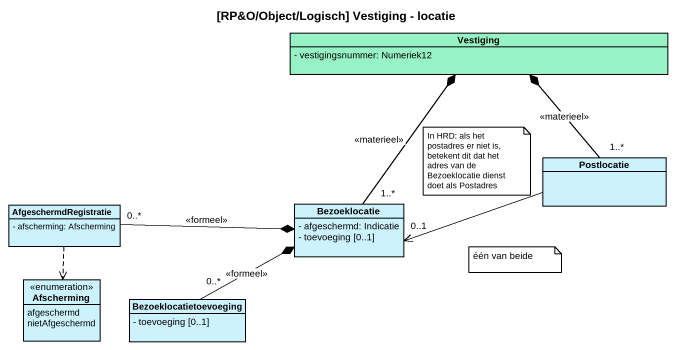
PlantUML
@startuml
title [RP&O/Object/Logisch] Vestiging - locatie
hide circle
hide empty members
skinparam classAttributeIconSize 0
class Vestiging #97F3C5 {
  - vestigingsnummer: Numeriek12
}
class Postlocatie #CCF2FE
class AfgeschermdRegistratie #CCF2FE {
  - afscherming: Afscherming
}
class Bezoeklocatie #CCF2FE {
  - afgeschermd: Indicatie
  - toevoeging [0..1]
}
enum Afscherming #CCF2FE {
  afgeschermd
  nietAfgeschermd
}
class Bezoeklocatietoevoeging #CCF2FE {
  - toevoeging [0..1]
}
Postlocatie "1..*" -up-* Vestiging : <<materieel>>
Postlocatie -left-> "0..1" Bezoeklocatie
AfgeschermdRegistratie "0..*" -right-* Bezoeklocatie : <<formeel>>
AfgeschermdRegistratie ..> Afscherming
Bezoeklocatie "1..*" -up-* Vestiging : <<materieel>>
Bezoeklocatietoevoeging "0..*" -right-* Bezoeklocatie : <<formeel>>
note as N1
  In HRD: als het postadres er niet is, betekent dit dat het adres van de Bezoeklocatie dienst doet als Postadres
end note
note as N2
  één van beide
end note
@enduml
